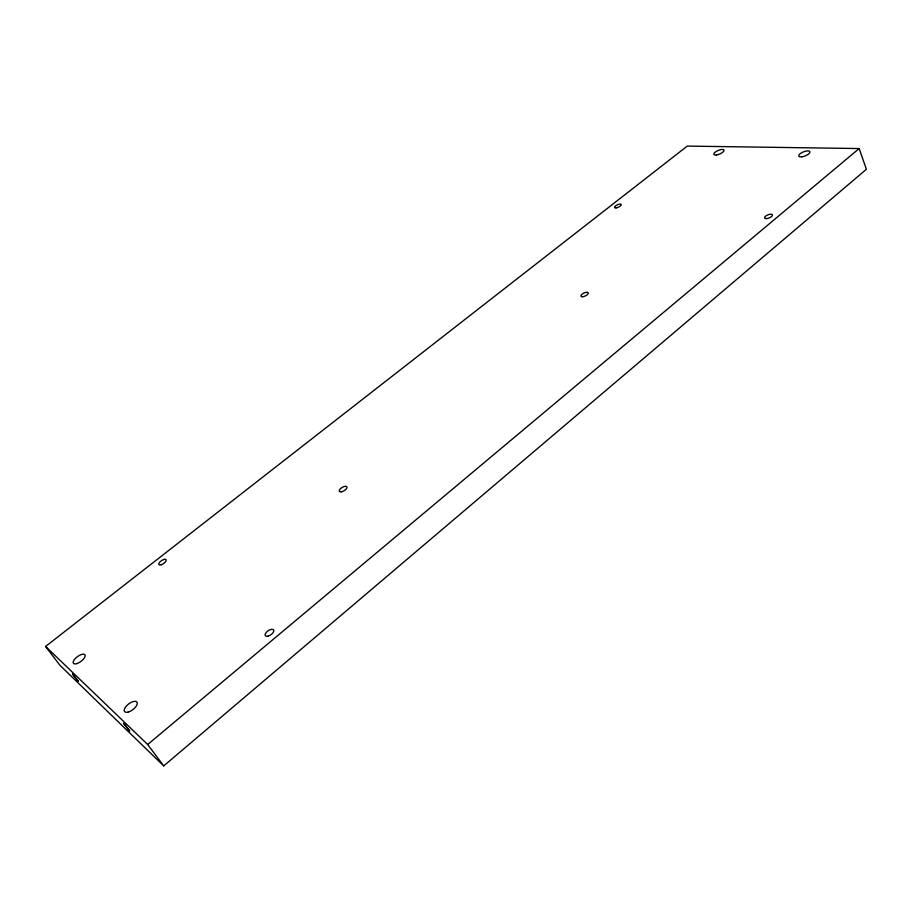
<?xml version="1.0" encoding="UTF-8"?>
<svg xmlns="http://www.w3.org/2000/svg" width="912" height="912" viewBox="0 0 912 912"><rect width="100%" height="100%" fill="white"/><g stroke="black" fill="none" stroke-linecap="round" stroke-linejoin="round"><path stroke-width="1.37" d="M163.715 765.909L866.4 169.279L859.15 148.553L687.26 146.091L45.6 646.46L59.896 665.236L163.715 765.909L147.687 744.523L45.6 646.46M147.687 744.523L859.15 148.553M72.561 674.139L78.204 681.173L72.561 674.139M123.565 723.296L129.641 730.888L123.565 723.296M766.73 218.584A4.207 1.664 -22 0 0 772.453 214.993A4.207 1.664 -22 0 0 766.331 215.642A4.207 1.664 -22 0 0 766.73 218.584M161.196 564.745A4.366 1.778 -34.1 0 0 166.166 559.831A4.366 1.778 -34.1 0 0 160.056 561.815A4.366 1.778 -34.1 0 0 161.196 564.745M616.09 207.89A3.648 1.311 -24.6 0 0 621.232 204.744A3.648 1.311 -24.6 0 0 616.295 205.348A3.648 1.311 -24.6 0 0 616.09 207.89M801.922 156.807A6.008 2.2 -21.6 0 0 809.959 151.802A6.008 2.2 -21.6 0 0 801.135 153.034A6.008 2.2 -21.6 0 0 801.922 156.807M716.49 154.983A5.54 1.938 -23.1 0 0 724.082 150.309A5.54 1.938 -23.1 0 0 716.216 151.46A5.54 1.938 -23.1 0 0 716.49 154.983M76.813 663.617A7.159 2.975 -36.5 0 0 85.147 655.272A7.159 2.975 -36.5 0 0 75.559 658.225A7.159 2.975 -36.5 0 0 76.813 663.617M128.398 712.01A7.786 3.545 -37.3 0 0 137.222 702.662A7.786 3.545 -37.3 0 0 126.631 705.751A7.786 3.545 -37.3 0 0 128.398 712.01M268.288 636.052A5.039 2.428 -34.5 0 0 273.691 630.089A5.039 2.428 -34.5 0 0 266.384 632.267A5.039 2.428 -34.5 0 0 268.288 636.052M341.316 491.83A4.389 1.927 -31 0 0 347.005 487.236A4.389 1.927 -31 0 0 341.031 488.205A4.389 1.927 -31 0 0 341.316 491.83M582.654 296.731A4.013 1.619 -25.3 0 0 588.32 293.151A4.013 1.619 -25.3 0 0 582.916 293.584A4.013 1.619 -25.3 0 0 582.654 296.731"/></g></svg>
